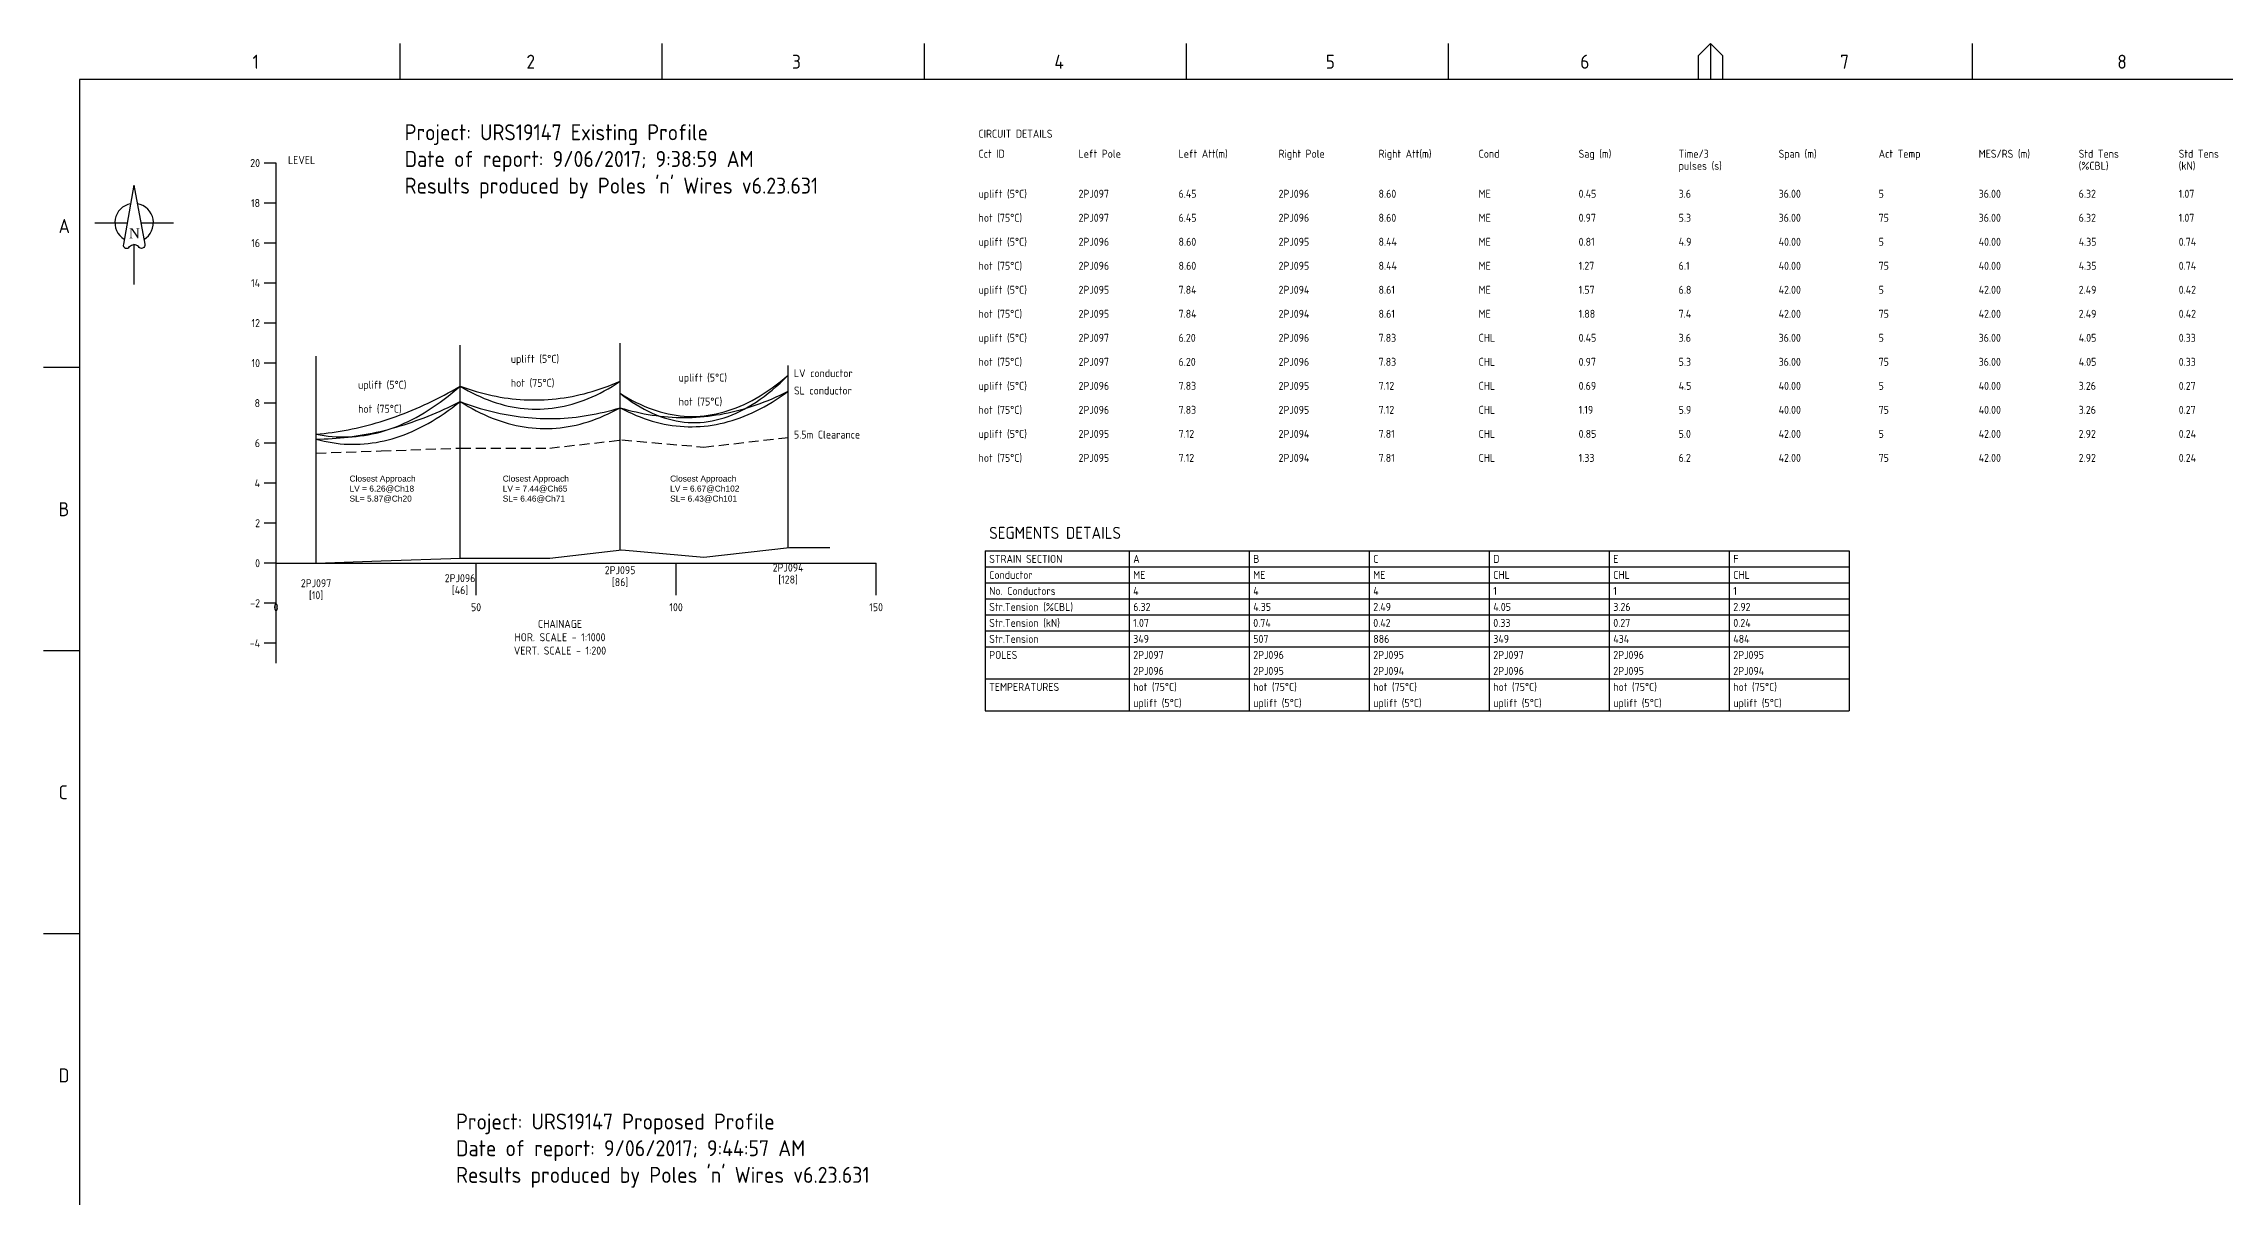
# Paper-space layout 'Retic5' of a CAD drawing. Header units: metres, sheet in millimetres. Extents: x -21 to 813, y -3 to 583.
# Drawn here: x -21 to 525, y 295 to 583 of the extents above; entities that cross this region are included whole.
import ezdxf
from ezdxf.enums import TextEntityAlignment as Align

# ---------------------------------------------------------------- set-up
doc = ezdxf.new("R2010")
doc.units = ezdxf.units.M
doc.linetypes.add('DASHED', pattern=[0.75, 0.5, -0.25])
doc.linetypes.add('IE Trench LV', pattern=[6.5, 5, -1.5])
doc.layers.get('0').update_dxf_attribs({"color": 6})
doc.layers.add('Notes', color=7, linetype='Continuous')
doc.layers.add('SupportsUG_SP_EXT', color=7, linetype='Continuous')
doc.styles.add('iecISOCP', font='isocp.shx')
doc.styles.add('iecNAME', font='times.ttf')
doc.styles.add('ISOCP', font='isocp.shx', dxfattribs={"height": 1.75})
doc.styles.get("Standard").update_dxf_attribs({"font": 'arial.ttf'})

# ---------------------------------------------------------------- blocks, each defined once
blk = doc.blocks.new('NorthPnt 11(NP11)')
for p, q in [((-19.7, 0), (-3.5, 0)), ((3.3, 0), (19.7, 0)), ((-0.1, -10.9), (-0.1, -30.8))]:
    blk.add_line(p, q)
for points in [[(-0.1, 18.8), (-5.4, -10.7, 0.877048), (-2.3, -11.9, -0.1543), (-0.1, -10.9, 0.090511)], [(-0.1, 18.8), (5.3, -10.7, -0.877048), (2.1, -11.9, 0.1543), (-0.1, -10.9, -0.090511)]]:
    blk.add_lwpolyline(points, format="xyb")
for start, end in [(100.5988, 238.8643), (300.0994, 80.4374)]:
    blk.add_arc((0, 0), 9.64, start, end)
at = {"color": 7, "style": 'iecNAME'}
blk.add_text('N', height=5.02, dxfattribs=at).set_placement((-2.6, -7.8))
blk = doc.blocks.new('A1_FRAME_TITLE')
at = {"layer": 'Notes', "linetype": 'Continuous'}
for p, q in [((89.14, 574.39), (89.14, 583.39)), ((154.65, 574.39), (154.65, 583.39)), ((220.16, 574.39), (220.16, 583.39)), ((285.67, 574.39), (285.67, 583.39)), ((351.17, 574.39), (351.17, 583.39)), ((413.68, 580.39), (416.68, 583.39)), ((416.68, 583.39), (416.68, 574.39)), ((416.68, 583.39), (419.68, 580.39)), ((482.19, 574.39), (482.19, 583.39)), ((413.68, 574.39), (413.68, 580.39)), ((419.68, 580.39), (419.68, 574.39)), ((9, 502.43), (0, 502.43)), ((8.99, 431.68), (0, 431.68)), ((8.99, 360.93), (0, 360.93))]:
    blk.add_line(p, q, dxfattribs=at)
at = {"layer": 'Notes', "color": 3, "linetype": 'Continuous'}
blk.add_line((9, 574.39), (9, 5.97), dxfattribs=at)
at = {"layer": 'Notes', "color": 3, "linetype": 'Continuous', "flags": 128}
for points in [[(149.5, 574.39), (9, 574.39)], [(824.37, 574.39), (149.5, 574.39)]]:
    blk.add_lwpolyline(points, dxfattribs=at)
blk.add_attdef('DRAFT_NUM', (29.9, 23.29), '', height=2.5, rotation=90)
at = {"layer": 'Notes', "color": 7, "style": 'iecISOCP'}
for s, p in [('1', (52.24, 577.12)), ('2', (120.7, 577.12)), ('3', (187.09, 577.12)), ('4', (252.67, 577.12)), ('5', (320.5, 577.12)), ('6', (384.13, 577.12)), ('7', (449.08, 577.12)), ('8', (518.36, 577.12)), ('A', (3.74, 536.06)), ('B', (3.74, 465.31)), ('C', (3.74, 394.56)), ('D', (3.74, 323.81))]:
    blk.add_text(s, height=3.5, dxfattribs=at).set_placement(p)
for tag, p in [('CAP_NO', (513.19, 43.46)), ('IE_NUM', (513.05, 37.81)), ('REF_No_1', (335.24, 32.31)), ('REF_1', (362.52, 32.31)), ('GEN_WO', (441.71, 31.76)), ('HV_SWITCH', (513.46, 32.16)), ('REF_No_2', (335.24, 26.31)), ('REF_2', (362.52, 26.31)), ('OH_WO', (441.71, 25.81)), ('UBD_REF', (513.05, 25.83)), ('REF_No_3', (335.24, 20.31)), ('REF_3', (362.52, 20.31)), ('UG_WO', (441.71, 20.05)), ('GIS_MAP_No', (513.05, 20.04)), ('REF_No_4', (335.24, 14.31)), ('REF_4', (362.52, 14.31)), ('HV_OP_DIAG', (513.33, 14.2)), ('SUB_WO', (441.71, 13.81)), ('LGA', (512.95, 7.78))]:
    blk.add_attdef(tag, p, '', height=2.5, dxfattribs=at)
at = {"layer": 'Notes', "style": 'iecISOCP'}
for tag, p in [('T1', (684.37, 39.47)), ('T2', (684.37, 34.35)), ('T3', (684.37, 28.92)), ('T4', (684.37, 23.66)), ('T5', (684.37, 18.23)), ('T6', (684.37, 12.97))]:
    blk.add_attdef(tag, text='', height=3.5, dxfattribs=at).set_placement(p, align=Align.CENTER)
at = {"layer": 'Notes', "color": 7, "style": 'iecISOCP'}
for tag, p in [('scale', (567.76, 33.27)), ('DRAWN', (567.76, 24.93)), ('DATE', (567.76, 16.88)), ('DESIGN', (605.62, 9.15)), ('CHD', (567.76, 8.37))]:
    blk.add_attdef(tag, text='', height=2.5, dxfattribs=at).set_placement(p, align=Align.CENTER)
at = {"layer": 'Notes', "color": 4, "style": 'iecISOCP'}
blk.add_attdef('NUM', text='', height=7, dxfattribs=at).set_placement((792.37, 20.12), align=Align.MIDDLE_CENTER)
at = {"layer": 'Notes', "color": 1, "style": 'iecISOCP'}
blk.add_attdef('REV', text='', height=5, dxfattribs=at).set_placement((820.05, 17.1), align=Align.CENTER)
at = {"layer": 'Notes', "color": 7, "style": 'iecISOCP'}
for tag, p in [('NS', (790.71, 8.12)), ('SHTS', (805.41, 8.12))]:
    blk.add_attdef(tag, text='', height=2.5, dxfattribs=at).set_placement(p, align=Align.MIDDLE)
at = {"layer": 'Notes', "style": 'iecISOCP'}
blk.add_attdef('ExportID', (9.08, 2.39), '', height=2.5, dxfattribs=at)
at = {"layer": 'Notes', "style": 'iecISOCP', "flags": 1}
for tag, p in [('ProjectType', (14.17, -26.8)), ('ProjectNumber', (23.56, -26.82)), ('DrawingNumber', (35.51, -26.8)), ('ProjectDescription', (47.56, -26.83)), ('ExportDate', (60.28, -26.79)), ('ExportUserName', (69.15, -26.8)), ('DesignerCompanyName', (81.48, -26.79)), ('ExportAreaOfInterest', (97.1, -26.81)), ('GIS_SUCCESS', (112, -26.78)), ('CAD_SUCCESS', (121.79, -26.78)), ('DEPOTCODE', (132.11, -26.88)), ('ExportCategories', (140.08, -26.8)), ('Comments', (154.38, -26.88))]:
    blk.add_attdef(tag, p, '', height=1, dxfattribs=at)

psp = doc.layouts.new('Retic5')

# ---------------------------------------------------------------- linework, layer by layer
at = {"color": 7, "linetype": 'Continuous'}
for p, q in [((37.55, 553.56), (34.55, 553.56)), ((37.55, 428.56), (37.55, 553.56)), ((37.55, 543.56), (34.55, 543.56)), ((37.55, 533.56), (34.55, 533.56)), ((37.55, 523.56), (34.55, 523.56)), ((37.55, 513.56), (34.55, 513.56)), ((37.55, 503.56), (34.55, 503.56)), ((37.55, 493.56), (34.55, 493.56)), ((37.55, 483.56), (34.55, 483.56)), ((37.55, 473.56), (34.55, 473.56)), ((37.55, 463.56), (34.55, 463.56)), ((37.55, 453.56), (34.55, 453.56)), ((37.55, 453.56), (187.55, 453.56)), ((37.55, 445.56), (37.55, 453.56)), ((37.55, 453.56), (47.55, 453.56)), ((47.55, 453.56), (63.79, 454.13)), ((63.79, 454.13), (83.77, 454.82)), ((83.77, 454.82), (105.95, 454.82)), ((87.55, 445.56), (87.55, 453.56)), ((105.95, 454.82), (124.01, 456.87)), ((124.01, 456.87), (144.52, 455.08)), ((137.55, 445.56), (137.55, 453.56)), ((144.52, 455.08), (165.94, 457.51)), ((165.94, 457.51), (175.94, 457.51)), ((187.55, 445.56), (187.55, 453.56)), ((214.82, 456.64), (430.82, 456.64)), ((214.82, 456.64), (214.82, 416.64)), ((214.82, 452.64), (430.82, 452.64)), ((250.82, 456.64), (250.82, 416.64)), ((280.82, 456.64), (280.82, 416.64)), ((310.82, 456.64), (310.82, 416.64)), ((340.82, 456.64), (340.82, 416.64)), ((370.82, 456.64), (370.82, 416.64)), ((400.82, 456.64), (400.82, 416.64)), ((430.82, 456.64), (430.82, 416.64)), ((214.82, 448.64), (430.82, 448.64)), ((37.55, 443.56), (34.55, 443.56)), ((214.82, 444.64), (430.82, 444.64)), ((214.82, 440.64), (430.82, 440.64)), ((214.82, 436.64), (430.82, 436.64)), ((37.55, 433.56), (34.55, 433.56)), ((214.82, 432.64), (430.82, 432.64)), ((214.82, 424.64), (430.82, 424.64)), ((214.82, 416.64), (430.82, 416.64))]:
    psp.add_line(p, q, dxfattribs=at)
at = {"color": 5, "linetype": 'Continuous'}
for p, q in [((83.55, 454.82), (83.55, 508.07)), ((123.55, 456.82), (123.55, 508.57)), ((47.55, 453.56), (47.55, 505.31)), ((165.55, 457.47), (165.55, 502.97))]:
    psp.add_line(p, q, dxfattribs=at)
at = {"color": 7, "linetype": 'DASHED', "ltscale": 5}
for p, q in [((47.55, 481.06), (63.79, 481.63)), ((63.79, 481.63), (83.77, 482.32)), ((83.77, 482.32), (105.95, 482.32)), ((105.95, 482.32), (124.01, 484.37)), ((124.01, 484.37), (144.52, 482.58)), ((144.52, 482.58), (165.94, 485.01))]:
    psp.add_line(p, q, dxfattribs=at)
at = {"color": 7, "linetype": 'Continuous'}
for points in [[(47.55, 485.81), (48.55, 485.9), (49.55, 486), (50.55, 486.12), (51.55, 486.25), (52.55, 486.4), (53.55, 486.56), (54.55, 486.73), (55.55, 486.92), (56.55, 487.12), (57.55, 487.34), (58.55, 487.56), (59.55, 487.81), (60.55, 488.06), (61.55, 488.33), (62.55, 488.62), (63.55, 488.92), (64.55, 489.23), (65.55, 489.56), (66.55, 489.9), (67.55, 490.25), (68.55, 490.62), (69.55, 491), (70.55, 491.4), (71.55, 491.81), (72.55, 492.23), (73.55, 492.67), (74.55, 493.12), (75.55, 493.59), (76.55, 494.07), (77.55, 494.56), (78.55, 495.07), (79.55, 495.59), (80.55, 496.13), (81.55, 496.67), (82.55, 497.24), (83.55, 497.82)], [(83.55, 497.82), (84.55, 497.45), (85.55, 497.11), (86.55, 496.78), (87.55, 496.48), (88.55, 496.19), (89.55, 495.93), (90.55, 495.69), (91.55, 495.46), (92.55, 495.26), (93.55, 495.08), (94.55, 494.92), (95.55, 494.77), (96.55, 494.65), (97.55, 494.55), (98.55, 494.47), (99.55, 494.41), (100.55, 494.37), (101.55, 494.35), (102.55, 494.35), (103.55, 494.37), (104.55, 494.41), (105.55, 494.47), (106.55, 494.55), (107.55, 494.65), (108.55, 494.77), (109.55, 494.91), (110.55, 495.07), (111.55, 495.25), (112.55, 495.46), (113.55, 495.68), (114.55, 495.92), (115.55, 496.19), (116.55, 496.47), (117.55, 496.77), (118.55, 497.1), (119.55, 497.44), (120.55, 497.81), (121.55, 498.19), (122.55, 498.6), (123.55, 499.02)], [(123.55, 496.02), (124.55, 495.4), (125.55, 494.81), (126.55, 494.25), (127.55, 493.74), (128.55, 493.26), (129.55, 492.81), (130.55, 492.4), (131.55, 492.03), (132.55, 491.69), (133.55, 491.38), (134.55, 491.12), (135.55, 490.89), (136.55, 490.69), (137.55, 490.53), (138.55, 490.4), (139.55, 490.32), (140.55, 490.26), (141.55, 490.24), (142.55, 490.26), (143.55, 490.31), (144.55, 490.4), (145.55, 490.53), (146.55, 490.69), (147.55, 490.88), (148.55, 491.12), (149.55, 491.38), (150.55, 491.69), (151.55, 492.02), (152.55, 492.4), (153.55, 492.81), (154.55, 493.25), (155.55, 493.73), (156.55, 494.25), (157.55, 494.8), (158.55, 495.39), (159.55, 496.02), (160.55, 496.68), (161.55, 497.37), (162.55, 498.11), (163.55, 498.87), (164.55, 499.68), (165.55, 500.52)], [(123.55, 492.42), (124.55, 492.12), (125.55, 491.84), (126.55, 491.58), (127.55, 491.35), (128.55, 491.12), (129.55, 490.92), (130.55, 490.74), (131.55, 490.58), (132.55, 490.43), (133.55, 490.31), (134.55, 490.21), (135.55, 490.12), (136.55, 490.05), (137.55, 490.01), (138.55, 489.98), (139.55, 489.97), (140.55, 489.98), (141.55, 490.01), (142.55, 490.06), (143.55, 490.13), (144.55, 490.22), (145.55, 490.32), (146.55, 490.45), (147.55, 490.6), (148.55, 490.76), (149.55, 490.95), (150.55, 491.15), (151.55, 491.37), (152.55, 491.61), (153.55, 491.88), (154.55, 492.16), (155.55, 492.46), (156.55, 492.78), (157.55, 493.11), (158.55, 493.47), (159.55, 493.85), (160.55, 494.25), (161.55, 494.66), (162.55, 495.1), (163.55, 495.55), (164.55, 496.03), (165.55, 496.52)], [(47.55, 484.56), (48.55, 484.58), (49.55, 484.61), (50.55, 484.65), (51.55, 484.71), (52.55, 484.79), (53.55, 484.88), (54.55, 484.98), (55.55, 485.09), (56.55, 485.22), (57.55, 485.36), (58.55, 485.52), (59.55, 485.69), (60.55, 485.88), (61.55, 486.08), (62.55, 486.29), (63.55, 486.51), (64.55, 486.75), (65.55, 487.01), (66.55, 487.28), (67.55, 487.56), (68.55, 487.86), (69.55, 488.16), (70.55, 488.49), (71.55, 488.83), (72.55, 489.18), (73.55, 489.54), (74.55, 489.92), (75.55, 490.32), (76.55, 490.72), (77.55, 491.15), (78.55, 491.58), (79.55, 492.03), (80.55, 492.49), (81.55, 492.97), (82.55, 493.46), (83.55, 493.97)], [(83.55, 493.97), (84.55, 493.59), (85.55, 493.23), (86.55, 492.89), (87.55, 492.57), (88.55, 492.26), (89.55, 491.97), (90.55, 491.7), (91.55, 491.45), (92.55, 491.21), (93.55, 490.99), (94.55, 490.79), (95.55, 490.6), (96.55, 490.43), (97.55, 490.28), (98.55, 490.15), (99.55, 490.03), (100.55, 489.94), (101.55, 489.85), (102.55, 489.79), (103.55, 489.74), (104.55, 489.71), (105.55, 489.7), (106.55, 489.7), (107.55, 489.73), (108.55, 489.76), (109.55, 489.82), (110.55, 489.89), (111.55, 489.98), (112.55, 490.09), (113.55, 490.22), (114.55, 490.36), (115.55, 490.52), (116.55, 490.7), (117.55, 490.89), (118.55, 491.1), (119.55, 491.33), (120.55, 491.58), (121.55, 491.84), (122.55, 492.12), (123.55, 492.42)]]:
    psp.add_lwpolyline(points, dxfattribs=at)
at = {"color": 4, "linetype": 'Continuous'}
for points in [[(47.55, 485.81), (48.55, 485.62), (49.55, 485.46), (50.55, 485.32), (51.55, 485.22), (52.55, 485.15), (53.55, 485.11), (54.55, 485.1), (55.55, 485.12), (56.55, 485.17), (57.55, 485.24), (58.55, 485.35), (59.55, 485.49), (60.55, 485.66), (61.55, 485.86), (62.55, 486.08), (63.55, 486.34), (64.55, 486.63), (65.55, 486.95), (66.55, 487.29), (67.55, 487.67), (68.55, 488.08), (69.55, 488.52), (70.55, 488.99), (71.55, 489.48), (72.55, 490.01), (73.55, 490.57), (74.55, 491.16), (75.55, 491.78), (76.55, 492.43), (77.55, 493.11), (78.55, 493.82), (79.55, 494.55), (80.55, 495.32), (81.55, 496.12), (82.55, 496.96), (83.55, 497.82)], [(83.55, 497.82), (84.55, 497.23), (85.55, 496.67), (86.55, 496.14), (87.55, 495.65), (88.55, 495.18), (89.55, 494.75), (90.55, 494.35), (91.55, 493.99), (92.55, 493.65), (93.55, 493.35), (94.55, 493.08), (95.55, 492.84), (96.55, 492.63), (97.55, 492.45), (98.55, 492.31), (99.55, 492.19), (100.55, 492.11), (101.55, 492.06), (102.55, 492.05), (103.55, 492.06), (104.55, 492.11), (105.55, 492.18), (106.55, 492.29), (107.55, 492.43), (108.55, 492.61), (109.55, 492.81), (110.55, 493.05), (111.55, 493.32), (112.55, 493.62), (113.55, 493.95), (114.55, 494.31), (115.55, 494.71), (116.55, 495.13), (117.55, 495.59), (118.55, 496.09), (119.55, 496.61), (120.55, 497.16), (121.55, 497.75), (122.55, 498.37), (123.55, 499.02)], [(123.55, 496.02), (124.55, 495.25), (125.55, 494.52), (126.55, 493.84), (127.55, 493.2), (128.55, 492.6), (129.55, 492.04), (130.55, 491.53), (131.55, 491.06), (132.55, 490.63), (133.55, 490.25), (134.55, 489.91), (135.55, 489.61), (136.55, 489.35), (137.55, 489.14), (138.55, 488.97), (139.55, 488.84), (140.55, 488.76), (141.55, 488.71), (142.55, 488.71), (143.55, 488.76), (144.55, 488.84), (145.55, 488.97), (146.55, 489.14), (147.55, 489.35), (148.55, 489.61), (149.55, 489.91), (150.55, 490.25), (151.55, 490.63), (152.55, 491.06), (153.55, 491.53), (154.55, 492.04), (155.55, 492.6), (156.55, 493.2), (157.55, 493.84), (158.55, 494.52), (159.55, 495.25), (160.55, 496.02), (161.55, 496.83), (162.55, 497.69), (163.55, 498.59), (164.55, 499.53), (165.55, 500.52)]]:
    psp.add_lwpolyline(points, dxfattribs=at)
at = {"color": 3, "linetype": 'Continuous'}
for points in [[(123.55, 492.42), (124.55, 491.9), (125.55, 491.41), (126.55, 490.95), (127.55, 490.51), (128.55, 490.11), (129.55, 489.74), (130.55, 489.4), (131.55, 489.09), (132.55, 488.81), (133.55, 488.56), (134.55, 488.34), (135.55, 488.16), (136.55, 488), (137.55, 487.87), (138.55, 487.77), (139.55, 487.7), (140.55, 487.66), (141.55, 487.65), (142.55, 487.68), (143.55, 487.73), (144.55, 487.81), (145.55, 487.92), (146.55, 488.06), (147.55, 488.24), (148.55, 488.44), (149.55, 488.67), (150.55, 488.94), (151.55, 489.23), (152.55, 489.55), (153.55, 489.91), (154.55, 490.29), (155.55, 490.71), (156.55, 491.15), (157.55, 491.63), (158.55, 492.13), (159.55, 492.67), (160.55, 493.23), (161.55, 493.83), (162.55, 494.46), (163.55, 495.11), (164.55, 495.8), (165.55, 496.52)], [(47.55, 484.56), (48.55, 484.3), (49.55, 484.06), (50.55, 483.86), (51.55, 483.69), (52.55, 483.54), (53.55, 483.43), (54.55, 483.34), (55.55, 483.29), (56.55, 483.27), (57.55, 483.27), (58.55, 483.31), (59.55, 483.38), (60.55, 483.47), (61.55, 483.6), (62.55, 483.75), (63.55, 483.94), (64.55, 484.16), (65.55, 484.4), (66.55, 484.68), (67.55, 484.98), (68.55, 485.32), (69.55, 485.68), (70.55, 486.08), (71.55, 486.51), (72.55, 486.96), (73.55, 487.45), (74.55, 487.96), (75.55, 488.51), (76.55, 489.09), (77.55, 489.69), (78.55, 490.33), (79.55, 491), (80.55, 491.69), (81.55, 492.42), (82.55, 493.18), (83.55, 493.97)], [(83.55, 493.97), (84.55, 493.35), (85.55, 492.76), (86.55, 492.19), (87.55, 491.66), (88.55, 491.16), (89.55, 490.69), (90.55, 490.25), (91.55, 489.84), (92.55, 489.46), (93.55, 489.11), (94.55, 488.79), (95.55, 488.5), (96.55, 488.23), (97.55, 488), (98.55, 487.8), (99.55, 487.63), (100.55, 487.49), (101.55, 487.37), (102.55, 487.29), (103.55, 487.24), (104.55, 487.21), (105.55, 487.22), (106.55, 487.25), (107.55, 487.32), (108.55, 487.42), (109.55, 487.54), (110.55, 487.7), (111.55, 487.88), (112.55, 488.09), (113.55, 488.34), (114.55, 488.61), (115.55, 488.92), (116.55, 489.25), (117.55, 489.61), (118.55, 490.01), (119.55, 490.43), (120.55, 490.88), (121.55, 491.37), (122.55, 491.88), (123.55, 492.42)]]:
    psp.add_lwpolyline(points, dxfattribs=at)

# ---------------------------------------------------------------- block references
at = {"layer": 'Notes', "xscale": 0.5, "yscale": 0.5, "zscale": 0.5}
psp.add_blockref('NorthPnt 11(NP11)', (2.08, 538.64), dxfattribs=at)
at = {"layer": 'SupportsUG_SP_EXT'}
psp.add_blockref('A1_FRAME_TITLE', (-20.55, 0), dxfattribs=at)

# ---------------------------------------------------------------- texts
at = {"color": 7, "linetype": 'Continuous', "style": 'ISOCP'}
for s, height, p in [('CIRCUIT DETAILS', 2, (213.15, 559.88)), ('Cct ID', 2, (213.15, 554.88)), ('Left Pole', 2, (238.15, 554.88)), ('Left Att(m)', 2, (263.15, 554.88)), ('Right Pole', 2, (288.15, 554.88)), ('Right Att(m)', 2, (313.15, 554.88)), ('Cond', 2, (338.15, 554.88)), ('Sag (m)', 2, (363.15, 554.88)), ('Time/3', 2, (388.15, 554.88)), ('Span (m)', 2, (413.15, 554.88)), ('Act Temp', 2, (438.15, 554.88)), ('MES/RS (m)', 2, (463.15, 554.88)), ('Std Tens', 2, (488.15, 554.88)), ('Std Tens', 2, (513.15, 554.88)), ('LEVEL', 2, (40.55, 553.31)), ('pulses (s)', 2, (388.15, 551.88)), ('(%CBL)', 2, (488.15, 551.88)), ('(kN)', 2, (513.15, 551.88)), ('uplift (5°C)', 2, (213.15, 544.88)), ('2PJ097', 2, (238.15, 544.88)), ('6.45', 2, (263.15, 544.88)), ('2PJ096', 2, (288.15, 544.88)), ('8.60', 2, (313.15, 544.88)), ('ME', 2, (338.15, 544.88)), ('0.45', 2, (363.15, 544.88)), ('3.6', 2, (388.15, 544.88)), ('36.00', 2, (413.15, 544.88)), ('5', 2, (438.15, 544.88)), ('36.00', 2, (463.15, 544.88)), ('6.32', 2, (488.15, 544.88)), ('1.07', 2, (513.15, 544.88)), ('hot (75°C)', 2, (213.15, 538.88)), ('2PJ097', 2, (238.15, 538.88)), ('6.45', 2, (263.15, 538.88)), ('2PJ096', 2, (288.15, 538.88)), ('8.60', 2, (313.15, 538.88)), ('ME', 2, (338.15, 538.88)), ('0.97', 2, (363.15, 538.88)), ('5.3', 2, (388.15, 538.88)), ('36.00', 2, (413.15, 538.88)), ('75', 2, (438.15, 538.88)), ('36.00', 2, (463.15, 538.88)), ('6.32', 2, (488.15, 538.88)), ('1.07', 2, (513.15, 538.88)), ('uplift (5°C)', 2, (213.15, 532.88)), ('2PJ096', 2, (238.15, 532.88)), ('8.60', 2, (263.15, 532.88)), ('2PJ095', 2, (288.15, 532.88)), ('8.44', 2, (313.15, 532.88)), ('ME', 2, (338.15, 532.88)), ('0.81', 2, (363.15, 532.88)), ('4.9', 2, (388.15, 532.88)), ('40.00', 2, (413.15, 532.88)), ('5', 2, (438.15, 532.88)), ('40.00', 2, (463.15, 532.88)), ('4.35', 2, (488.15, 532.88)), ('0.74', 2, (513.15, 532.88)), ('hot (75°C)', 2, (213.15, 526.88)), ('2PJ096', 2, (238.15, 526.88)), ('8.60', 2, (263.15, 526.88)), ('2PJ095', 2, (288.15, 526.88)), ('8.44', 2, (313.15, 526.88)), ('ME', 2, (338.15, 526.88)), ('1.27', 2, (363.15, 526.88)), ('6.1', 2, (388.15, 526.88)), ('40.00', 2, (413.15, 526.88)), ('75', 2, (438.15, 526.88)), ('40.00', 2, (463.15, 526.88)), ('4.35', 2, (488.15, 526.88)), ('0.74', 2, (513.15, 526.88)), ('uplift (5°C)', 2, (213.15, 520.88)), ('2PJ095', 2, (238.15, 520.88)), ('7.84', 2, (263.15, 520.88)), ('2PJ094', 2, (288.15, 520.88)), ('8.61', 2, (313.15, 520.88)), ('ME', 2, (338.15, 520.88)), ('1.57', 2, (363.15, 520.88)), ('6.8', 2, (388.15, 520.88)), ('42.00', 2, (413.15, 520.88)), ('5', 2, (438.15, 520.88)), ('42.00', 2, (463.15, 520.88)), ('2.49', 2, (488.15, 520.88)), ('0.42', 2, (513.15, 520.88)), ('hot (75°C)', 2, (213.15, 514.88)), ('2PJ095', 2, (238.15, 514.88)), ('7.84', 2, (263.15, 514.88)), ('2PJ094', 2, (288.15, 514.88)), ('8.61', 2, (313.15, 514.88)), ('ME', 2, (338.15, 514.88)), ('1.88', 2, (363.15, 514.88)), ('7.4', 2, (388.15, 514.88)), ('42.00', 2, (413.15, 514.88)), ('75', 2, (438.15, 514.88)), ('42.00', 2, (463.15, 514.88)), ('2.49', 2, (488.15, 514.88)), ('0.42', 2, (513.15, 514.88)), ('uplift (5°C)', 2, (213.15, 508.88)), ('2PJ097', 2, (238.15, 508.88)), ('6.20', 2, (263.15, 508.88)), ('2PJ096', 2, (288.15, 508.88)), ('7.83', 2, (313.15, 508.88)), ('CHL', 2, (338.15, 508.88)), ('0.45', 2, (363.15, 508.88)), ('3.6', 2, (388.15, 508.88)), ('36.00', 2, (413.15, 508.88)), ('5', 2, (438.15, 508.88)), ('36.00', 2, (463.15, 508.88)), ('4.05', 2, (488.15, 508.88)), ('0.33', 2, (513.15, 508.88)), ('uplift (5°C)', 2, (96.23, 503.63)), ('LV conductor', 2, (167.01, 500.05)), ('hot (75°C)', 2, (213.15, 502.88)), ('2PJ097', 2, (238.15, 502.88)), ('6.20', 2, (263.15, 502.88)), ('2PJ096', 2, (288.15, 502.88)), ('7.83', 2, (313.15, 502.88)), ('CHL', 2, (338.15, 502.88)), ('0.97', 2, (363.15, 502.88)), ('5.3', 2, (388.15, 502.88)), ('36.00', 2, (413.15, 502.88)), ('75', 2, (438.15, 502.88)), ('36.00', 2, (463.15, 502.88)), ('4.05', 2, (488.15, 502.88)), ('0.33', 2, (513.15, 502.88)), ('uplift (5°C)', 2, (58.06, 497.15)), ('hot (75°C)', 2, (96.23, 497.63)), ('uplift (5°C)', 2, (138.18, 498.95)), ('SL conductor', 2, (167.01, 495.71)), ('uplift (5°C)', 2, (213.15, 496.88)), ('2PJ096', 2, (238.15, 496.88)), ('7.83', 2, (263.15, 496.88)), ('2PJ095', 2, (288.15, 496.88)), ('7.12', 2, (313.15, 496.88)), ('CHL', 2, (338.15, 496.88)), ('0.69', 2, (363.15, 496.88)), ('4.5', 2, (388.15, 496.88)), ('40.00', 2, (413.15, 496.88)), ('5', 2, (438.15, 496.88)), ('40.00', 2, (463.15, 496.88)), ('3.26', 2, (488.15, 496.88)), ('0.27', 2, (513.15, 496.88)), ('hot (75°C)', 2, (58.06, 491.15)), ('hot (75°C)', 2, (138.18, 492.95)), ('hot (75°C)', 2, (213.15, 490.88)), ('2PJ096', 2, (238.15, 490.88)), ('7.83', 2, (263.15, 490.88)), ('2PJ095', 2, (288.15, 490.88)), ('7.12', 2, (313.15, 490.88)), ('CHL', 2, (338.15, 490.88)), ('1.19', 2, (363.15, 490.88)), ('5.9', 2, (388.15, 490.88)), ('40.00', 2, (413.15, 490.88)), ('75', 2, (438.15, 490.88)), ('40.00', 2, (463.15, 490.88)), ('3.26', 2, (488.15, 490.88)), ('0.27', 2, (513.15, 490.88)), ('5.5m Clearance', 2, (167.01, 484.7)), ('uplift (5°C)', 2, (213.15, 484.88)), ('2PJ095', 2, (238.15, 484.88)), ('7.12', 2, (263.15, 484.88)), ('2PJ094', 2, (288.15, 484.88)), ('7.81', 2, (313.15, 484.88)), ('CHL', 2, (338.15, 484.88)), ('0.85', 2, (363.15, 484.88)), ('5.0', 2, (388.15, 484.88)), ('42.00', 2, (413.15, 484.88)), ('5', 2, (438.15, 484.88)), ('42.00', 2, (463.15, 484.88)), ('2.92', 2, (488.15, 484.88)), ('0.24', 2, (513.15, 484.88)), ('hot (75°C)', 2, (213.15, 478.88)), ('2PJ095', 2, (238.15, 478.88)), ('7.12', 2, (263.15, 478.88)), ('2PJ094', 2, (288.15, 478.88)), ('7.81', 2, (313.15, 478.88)), ('CHL', 2, (338.15, 478.88)), ('1.33', 2, (363.15, 478.88)), ('6.2', 2, (388.15, 478.88)), ('42.00', 2, (413.15, 478.88)), ('75', 2, (438.15, 478.88)), ('42.00', 2, (463.15, 478.88)), ('2.92', 2, (488.15, 478.88)), ('0.24', 2, (513.15, 478.88)), ('SEGMENTS DETAILS', 3, (215.82, 459.64)), ('STRAIN SECTION', 2, (215.82, 453.64)), ('A', 2, (251.82, 453.64)), ('B', 2, (281.82, 453.64)), ('C', 2, (311.82, 453.64)), ('D', 2, (341.82, 453.64)), ('E', 2, (371.82, 453.64)), ('F', 2, (401.82, 453.64)), ('Conductor', 2, (215.82, 449.64)), ('No. Conductors', 2, (215.82, 445.64)), ('4', 2, (251.82, 445.64)), ('ME', 2, (251.82, 449.64)), ('4', 2, (281.82, 445.64)), ('ME', 2, (281.82, 449.64)), ('4', 2, (311.82, 445.64)), ('ME', 2, (311.82, 449.64)), ('1', 2, (341.82, 445.64)), ('CHL', 2, (341.82, 449.64)), ('1', 2, (371.82, 445.64)), ('CHL', 2, (371.82, 449.64)), ('1', 2, (401.82, 445.64)), ('CHL', 2, (401.82, 449.64)), ('Str.Tension (%CBL)', 2, (215.82, 441.64)), ('6.32', 2, (251.82, 441.64)), ('4.35', 2, (281.82, 441.64)), ('2.49', 2, (311.82, 441.64)), ('4.05', 2, (341.82, 441.64)), ('3.26', 2, (371.82, 441.64)), ('2.92', 2, (401.82, 441.64)), ('Str.Tension (kN)', 2, (215.82, 437.64)), ('1.07', 2, (251.82, 437.64)), ('0.74', 2, (281.82, 437.64)), ('0.42', 2, (311.82, 437.64)), ('0.33', 2, (341.82, 437.64)), ('0.27', 2, (371.82, 437.64)), ('0.24', 2, (401.82, 437.64)), ('Str.Tension ', 2, (215.82, 433.64)), ('POLES', 2, (215.82, 429.64)), ('349', 2, (251.82, 433.64)), ('2PJ097', 2, (251.82, 429.64)), ('2PJ096', 2, (281.82, 429.64)), ('507', 2, (281.82, 433.64)), ('2PJ095', 2, (311.82, 429.64)), ('886', 2, (311.82, 433.64)), ('349', 2, (341.82, 433.64)), ('2PJ097', 2, (341.82, 429.64)), ('434', 2, (371.82, 433.64)), ('2PJ096', 2, (371.82, 429.64)), ('484', 2, (401.82, 433.64)), ('2PJ095', 2, (401.82, 429.64)), ('2PJ096', 2, (251.82, 425.64)), ('2PJ095', 2, (281.82, 425.64)), ('2PJ094', 2, (311.82, 425.64)), ('2PJ096', 2, (341.82, 425.64)), ('2PJ095', 2, (371.82, 425.64)), ('2PJ094', 2, (401.82, 425.64)), ('TEMPERATURES', 2, (215.82, 421.64)), ('uplift (5°C)', 2, (251.82, 417.64)), ('hot (75°C)', 2, (251.82, 421.64)), ('uplift (5°C)', 2, (281.82, 417.64)), ('hot (75°C)', 2, (281.82, 421.64)), ('uplift (5°C)', 2, (311.82, 417.64)), ('hot (75°C)', 2, (311.82, 421.64)), ('uplift (5°C)', 2, (341.82, 417.64)), ('hot (75°C)', 2, (341.82, 421.64)), ('uplift (5°C)', 2, (371.82, 417.64)), ('hot (75°C)', 2, (371.82, 421.64)), ('uplift (5°C)', 2, (401.82, 417.64)), ('hot (75°C)', 2, (401.82, 421.64))]:
    psp.add_text(s, height=height, dxfattribs=at).set_placement(p)
for s, p in [('20', (33.55, 553.56)), ('18', (33.55, 543.56)), ('16', (33.55, 533.56)), ('14', (33.55, 523.56)), ('12', (33.55, 513.56)), ('10', (33.55, 503.56)), ('8', (33.55, 493.56)), ('6', (33.55, 483.56)), ('4', (33.55, 473.56)), ('2', (33.55, 463.56)), ('0', (33.55, 453.56)), ('-2', (33.55, 443.56)), ('-4', (33.55, 433.56))]:
    psp.add_text(s, height=2, dxfattribs=at).set_placement(p, align=Align.MIDDLE_RIGHT)
for s, p in [('2PJ095', (123.55, 452.82)), ('2PJ094', (165.55, 453.47)), ('2PJ097', (47.55, 449.56)), ('2PJ096', (83.55, 450.82)), ('[46]', (83.55, 447.82)), ('[86]', (123.55, 449.82)), ('[128]', (165.55, 450.47)), ('0', (37.55, 443.56)), ('[10]', (47.55, 446.56)), ('50', (87.55, 443.56)), ('100', (137.55, 443.56)), ('150', (187.55, 443.56))]:
    psp.add_text(s, height=2, dxfattribs=at).set_placement(p, align=Align.TOP_CENTER)
at = {"color": 7, "linetype": 'IE Trench LV', "lineweight": 0, "style": 'ISOCP'}
for s, insert, char_height, width, attachment_point in [("Project: URS19147 Existing Profile \\PDate of report: 9/06/2017; 9:38:59 AM \\PResults produced by Poles 'n' Wires v6.23.631", (69.7, 563.24), 4, 145.219, 1), ('CHAINAGE \\PHOR. SCALE - 1:1000 VERT. SCALE - 1:200', (108.53, 439.39), 2, 29.5482, 2), ("Project: URS19147 Proposed Profile \\PDate of report: 9/06/2017; 9:44:57 AM \\PResults produced by Poles 'n' Wires v6.23.631", (82.55, 316.05), 4, 144.1908, 1)]:
    psp.add_mtext(s, dxfattribs=dict(at, insert=insert, char_height=char_height, width=width, attachment_point=attachment_point))
at = {"color": 7, "char_height": 1.5, "width": 46.9771, "attachment_point": 1}
for s, insert in [('Closest Approach\\PLV = 6.26@Ch18 \\PSL= 5.87@Ch20 ', (55.91, 475.46)), ('Closest Approach\\PLV = 7.44@Ch65\\PSL= 6.46@Ch71 ', (94.22, 475.46)), ('Closest Approach\\PLV = 6.67@Ch102 \\PSL= 6.43@Ch101 ', (136.06, 475.46))]:
    psp.add_mtext(s, dxfattribs=dict(at, insert=insert))

doc.saveas('drawing.dxf')
